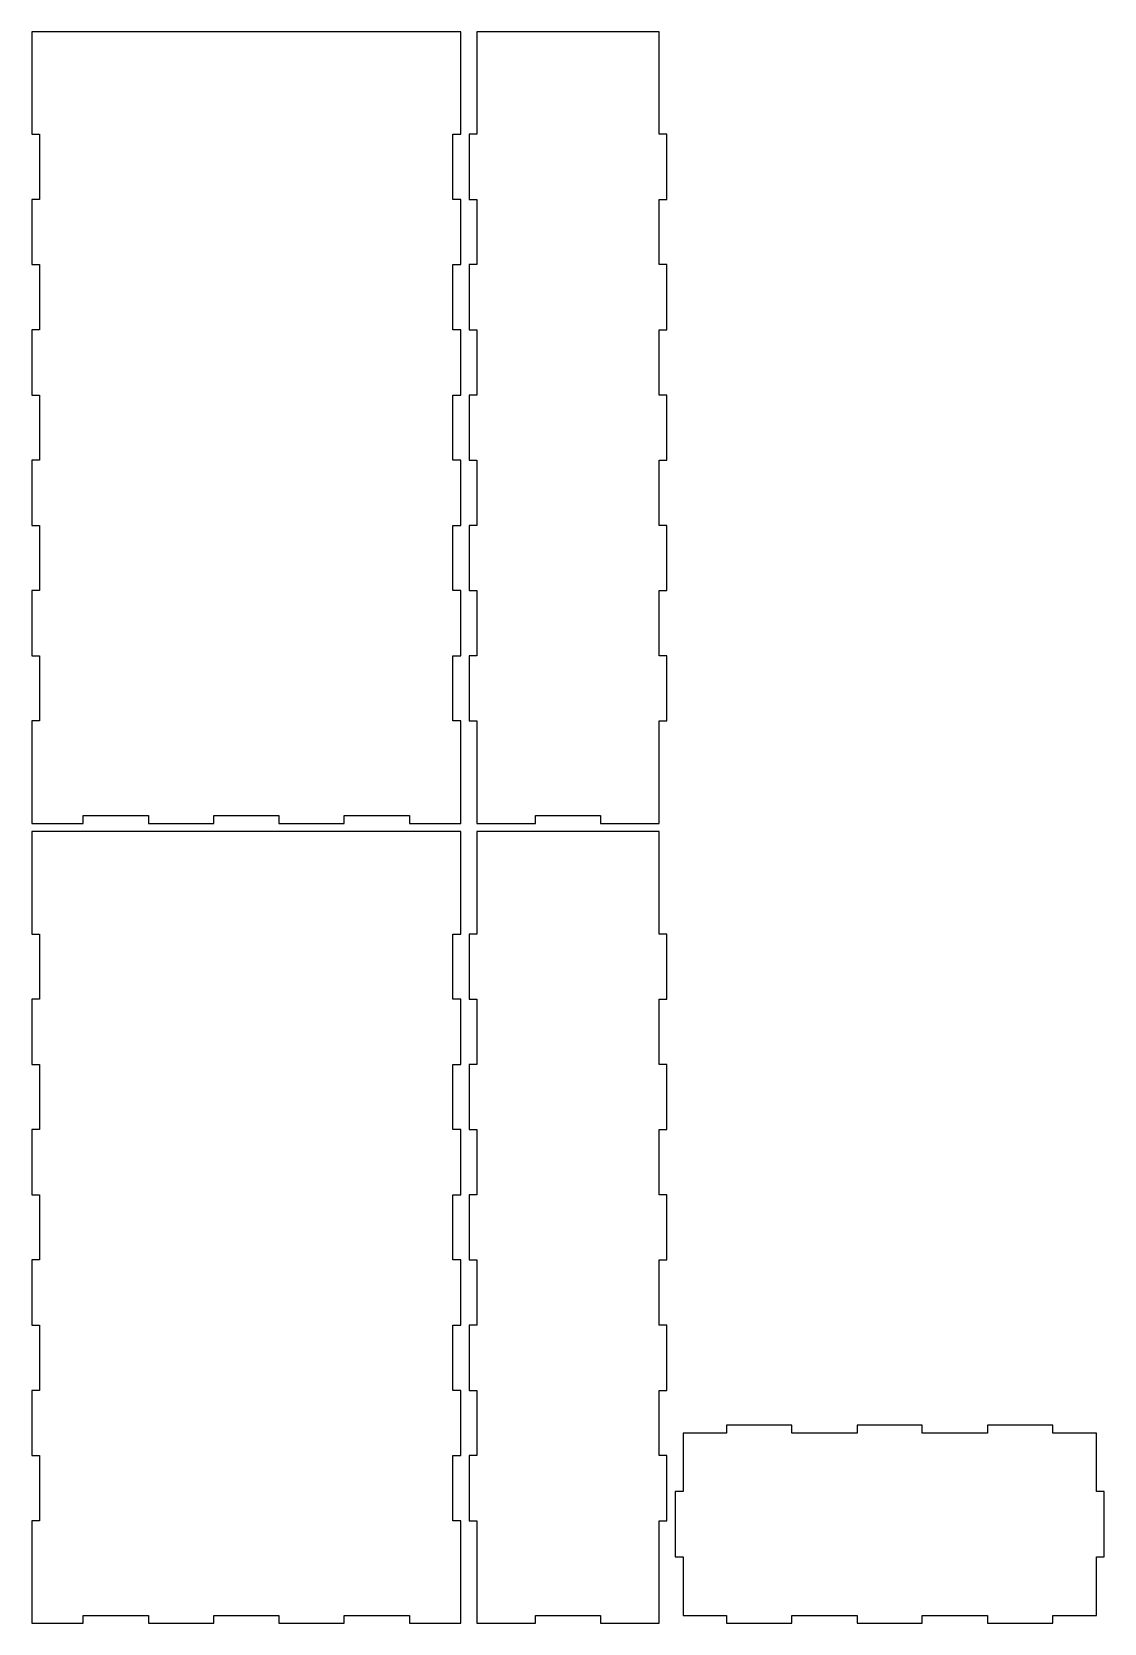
# Model space of a CAD drawing. Header units: inches. Extents: x 0 to 16.2, y 0.1 to 24.2.
import ezdxf

# ---------------------------------------------------------------- set-up
doc = ezdxf.new("R2010")
doc.units = ezdxf.units.IN

msp = doc.modelspace()

# ---------------------------------------------------------------- linework, layer by layer
at = {"layer": 'back_outsideCutPath'}
for p, q in [((0, 24.25), (0, 22.697125)), ((6.5, 24.25), (0, 24.25)), ((6.5, 23.685375), (6.5, 24.25)), ((6.5, 22.697125), (6.5, 23.685375)), ((0, 22.697125), (0.118, 22.697125)), ((0.118, 22.697125), (0.118, 21.708875)), ((6.382, 21.708875), (6.382, 22.697125)), ((6.382, 22.697125), (6.5, 22.697125)), ((0.118, 21.708875), (0, 21.708875)), ((0, 21.708875), (0, 20.720625)), ((6.5, 21.708875), (6.382, 21.708875)), ((6.5, 20.720625), (6.5, 21.708875)), ((0, 20.720625), (0.118, 20.720625)), ((0.118, 20.720625), (0.118, 19.732375)), ((6.382, 19.732375), (6.382, 20.720625)), ((6.382, 20.720625), (6.5, 20.720625)), ((0.118, 19.732375), (0, 19.732375)), ((0, 19.732375), (0, 18.744125)), ((6.5, 19.732375), (6.382, 19.732375)), ((6.5, 18.744125), (6.5, 19.732375)), ((0, 18.744125), (0.118, 18.744125)), ((0.118, 18.744125), (0.118, 17.755875)), ((6.382, 17.755875), (6.382, 18.744125)), ((6.382, 18.744125), (6.5, 18.744125)), ((0.118, 17.755875), (0, 17.755875)), ((0, 17.755875), (0, 16.767625)), ((6.5, 17.755875), (6.382, 17.755875)), ((6.5, 16.767625), (6.5, 17.755875)), ((0, 16.767625), (0.118, 16.767625)), ((0.118, 16.767625), (0.118, 15.779375)), ((6.382, 15.779375), (6.382, 16.767625)), ((6.382, 16.767625), (6.5, 16.767625)), ((0.118, 15.779375), (0, 15.779375)), ((0, 15.779375), (0, 14.791125)), ((6.5, 15.779375), (6.382, 15.779375)), ((6.5, 14.791125), (6.5, 15.779375)), ((0, 14.791125), (0.118, 14.791125)), ((0.118, 14.791125), (0.118, 13.802875)), ((6.382, 13.802875), (6.382, 14.791125)), ((6.382, 14.791125), (6.5, 14.791125)), ((0.118, 13.802875), (0, 13.802875)), ((0, 13.802875), (0, 12.814625)), ((6.5, 13.802875), (6.382, 13.802875)), ((6.5, 12.25), (6.5, 13.802875)), ((0, 12.814625), (0, 12.25)), ((0.779375, 12.25), (0.779375, 12.368)), ((0.779375, 12.368), (1.767625, 12.368)), ((1.767625, 12.368), (1.767625, 12.25)), ((2.755875, 12.25), (2.755875, 12.368)), ((2.755875, 12.368), (3.744125, 12.368)), ((3.744125, 12.368), (3.744125, 12.25)), ((4.732375, 12.25), (4.732375, 12.368)), ((4.732375, 12.368), (5.720625, 12.368)), ((5.720625, 12.368), (5.720625, 12.25)), ((0, 12.25), (0.779375, 12.25)), ((1.767625, 12.25), (2.755875, 12.25)), ((3.744125, 12.25), (4.732375, 12.25)), ((5.720625, 12.25), (6.5, 12.25))]:
    msp.add_line(p, q, dxfattribs=at)
at = {"layer": 'bottom_outsideCutPath'}
for p, q in [((9.868, 3.007), (9.868, 2.119125)), ((10.529375, 3.007), (9.868, 3.007)), ((11.517625, 3.125), (10.529375, 3.125)), ((10.529375, 3.125), (10.529375, 3.007)), ((11.517625, 3.007), (11.517625, 3.125)), ((12.505875, 3.007), (11.517625, 3.007)), ((13.494125, 3.125), (12.505875, 3.125)), ((12.505875, 3.125), (12.505875, 3.007)), ((13.494125, 3.007), (13.494125, 3.125)), ((14.482375, 3.007), (13.494125, 3.007)), ((15.470625, 3.125), (14.482375, 3.125)), ((14.482375, 3.125), (14.482375, 3.007)), ((15.470625, 3.007), (15.470625, 3.125)), ((16.132, 3.007), (15.470625, 3.007)), ((16.132, 2.119125), (16.132, 3.007)), ((9.868, 2.119125), (9.75, 2.119125)), ((9.75, 2.119125), (9.75, 1.130875)), ((16.25, 2.119125), (16.132, 2.119125)), ((16.25, 1.130875), (16.25, 2.119125)), ((9.75, 1.130875), (9.868, 1.130875)), ((9.868, 1.130875), (9.868, 0.243)), ((16.132, 0.243), (16.132, 1.130875)), ((16.132, 1.130875), (16.25, 1.130875)), ((9.868, 0.243), (10.529375, 0.243)), ((10.529375, 0.243), (10.529375, 0.125)), ((11.517625, 0.125), (11.517625, 0.243)), ((11.517625, 0.243), (12.505875, 0.243)), ((12.505875, 0.243), (12.505875, 0.125)), ((13.494125, 0.125), (13.494125, 0.243)), ((13.494125, 0.243), (14.482375, 0.243)), ((14.482375, 0.243), (14.482375, 0.125)), ((15.470625, 0.125), (15.470625, 0.243)), ((15.470625, 0.243), (16.132, 0.243)), ((10.529375, 0.125), (11.517625, 0.125)), ((12.505875, 0.125), (13.494125, 0.125)), ((14.482375, 0.125), (15.470625, 0.125))]:
    msp.add_line(p, q, dxfattribs=at)
at = {"layer": 'front_outsideCutPath'}
for p, q in [((0, 12.125), (0, 10.572125)), ((6.5, 12.125), (0, 12.125)), ((6.5, 11.560375), (6.5, 12.125)), ((6.5, 10.572125), (6.5, 11.560375)), ((0, 10.572125), (0.118, 10.572125)), ((0.118, 10.572125), (0.118, 9.583875)), ((6.382, 9.583875), (6.382, 10.572125)), ((6.382, 10.572125), (6.5, 10.572125)), ((0.118, 9.583875), (0, 9.583875)), ((0, 9.583875), (0, 8.595625)), ((6.5, 9.583875), (6.382, 9.583875)), ((6.5, 8.595625), (6.5, 9.583875)), ((0, 8.595625), (0.118, 8.595625)), ((0.118, 8.595625), (0.118, 7.607375)), ((6.382, 7.607375), (6.382, 8.595625)), ((6.382, 8.595625), (6.5, 8.595625)), ((0.118, 7.607375), (0, 7.607375)), ((0, 7.607375), (0, 6.619125)), ((6.5, 7.607375), (6.382, 7.607375)), ((6.5, 6.619125), (6.5, 7.607375)), ((0, 6.619125), (0.118, 6.619125)), ((0.118, 6.619125), (0.118, 5.630875)), ((6.382, 5.630875), (6.382, 6.619125)), ((6.382, 6.619125), (6.5, 6.619125)), ((0.118, 5.630875), (0, 5.630875)), ((0, 5.630875), (0, 4.642625)), ((6.5, 5.630875), (6.382, 5.630875)), ((6.5, 4.642625), (6.5, 5.630875)), ((0, 4.642625), (0.118, 4.642625)), ((0.118, 4.642625), (0.118, 3.654375)), ((6.382, 3.654375), (6.382, 4.642625)), ((6.382, 4.642625), (6.5, 4.642625)), ((0.118, 3.654375), (0, 3.654375)), ((0, 3.654375), (0, 2.666125)), ((6.5, 3.654375), (6.382, 3.654375)), ((6.5, 2.666125), (6.5, 3.654375)), ((0, 2.666125), (0.118, 2.666125)), ((0.118, 2.666125), (0.118, 1.677875)), ((6.382, 1.677875), (6.382, 2.666125)), ((6.382, 2.666125), (6.5, 2.666125)), ((0.118, 1.677875), (0, 1.677875)), ((0, 1.677875), (0, 0.689625)), ((6.5, 1.677875), (6.382, 1.677875)), ((6.5, 0.125), (6.5, 1.677875)), ((0, 0.689625), (0, 0.125)), ((0.779375, 0.125), (0.779375, 0.243)), ((0.779375, 0.243), (1.767625, 0.243)), ((1.767625, 0.243), (1.767625, 0.125)), ((2.755875, 0.125), (2.755875, 0.243)), ((2.755875, 0.243), (3.744125, 0.243)), ((3.744125, 0.243), (3.744125, 0.125)), ((4.732375, 0.125), (4.732375, 0.243)), ((4.732375, 0.243), (5.720625, 0.243)), ((5.720625, 0.243), (5.720625, 0.125)), ((0, 0.125), (0.779375, 0.125)), ((1.767625, 0.125), (2.755875, 0.125)), ((3.744125, 0.125), (4.732375, 0.125)), ((5.720625, 0.125), (6.5, 0.125))]:
    msp.add_line(p, q, dxfattribs=at)
at = {"layer": 'left_outsideCutPath'}
for p, q in [((6.743, 12.125), (6.743, 10.572125)), ((9.507, 12.125), (6.743, 12.125)), ((9.507, 11.560375), (9.507, 12.125)), ((9.507, 10.572125), (9.507, 11.560375)), ((6.743, 10.572125), (6.625, 10.572125)), ((6.625, 10.572125), (6.625, 9.583875)), ((9.625, 10.572125), (9.507, 10.572125)), ((9.625, 9.583875), (9.625, 10.572125)), ((6.625, 9.583875), (6.743, 9.583875)), ((6.743, 9.583875), (6.743, 8.595625)), ((9.507, 8.595625), (9.507, 9.583875)), ((9.507, 9.583875), (9.625, 9.583875)), ((6.743, 8.595625), (6.625, 8.595625)), ((6.625, 8.595625), (6.625, 7.607375)), ((9.625, 8.595625), (9.507, 8.595625)), ((9.625, 7.607375), (9.625, 8.595625)), ((6.625, 7.607375), (6.743, 7.607375)), ((6.743, 7.607375), (6.743, 6.619125)), ((9.507, 6.619125), (9.507, 7.607375)), ((9.507, 7.607375), (9.625, 7.607375)), ((6.743, 6.619125), (6.625, 6.619125)), ((6.625, 6.619125), (6.625, 5.630875)), ((9.625, 6.619125), (9.507, 6.619125)), ((9.625, 5.630875), (9.625, 6.619125)), ((6.625, 5.630875), (6.743, 5.630875)), ((6.743, 5.630875), (6.743, 4.642625)), ((9.507, 4.642625), (9.507, 5.630875)), ((9.507, 5.630875), (9.625, 5.630875)), ((6.743, 4.642625), (6.625, 4.642625)), ((6.625, 4.642625), (6.625, 3.654375)), ((9.625, 4.642625), (9.507, 4.642625)), ((9.625, 3.654375), (9.625, 4.642625)), ((6.625, 3.654375), (6.743, 3.654375)), ((6.743, 3.654375), (6.743, 2.666125)), ((9.507, 2.666125), (9.507, 3.654375)), ((9.507, 3.654375), (9.625, 3.654375)), ((6.743, 2.666125), (6.625, 2.666125)), ((6.625, 2.666125), (6.625, 1.677875)), ((9.625, 2.666125), (9.507, 2.666125)), ((9.625, 1.677875), (9.625, 2.666125)), ((6.625, 1.677875), (6.743, 1.677875)), ((6.743, 1.677875), (6.743, 0.689625)), ((9.507, 0.125), (9.507, 1.677875)), ((9.507, 1.677875), (9.625, 1.677875)), ((6.743, 0.689625), (6.743, 0.125)), ((7.630875, 0.125), (7.630875, 0.243)), ((7.630875, 0.243), (8.619125, 0.243)), ((8.619125, 0.243), (8.619125, 0.125)), ((6.743, 0.125), (7.630875, 0.125)), ((8.619125, 0.125), (9.507, 0.125))]:
    msp.add_line(p, q, dxfattribs=at)
at = {"layer": 'right_outsideCutPath'}
for p, q in [((6.743, 24.25), (6.743, 22.697125)), ((9.507, 24.25), (6.743, 24.25)), ((9.507, 23.685375), (9.507, 24.25)), ((9.507, 22.697125), (9.507, 23.685375)), ((6.743, 22.697125), (6.625, 22.697125)), ((6.625, 22.697125), (6.625, 21.708875)), ((9.625, 22.697125), (9.507, 22.697125)), ((9.625, 21.708875), (9.625, 22.697125)), ((6.625, 21.708875), (6.743, 21.708875)), ((6.743, 21.708875), (6.743, 20.720625)), ((9.507, 20.720625), (9.507, 21.708875)), ((9.507, 21.708875), (9.625, 21.708875)), ((6.743, 20.720625), (6.625, 20.720625)), ((6.625, 20.720625), (6.625, 19.732375)), ((9.625, 20.720625), (9.507, 20.720625)), ((9.625, 19.732375), (9.625, 20.720625)), ((6.625, 19.732375), (6.743, 19.732375)), ((6.743, 19.732375), (6.743, 18.744125)), ((9.507, 18.744125), (9.507, 19.732375)), ((9.507, 19.732375), (9.625, 19.732375)), ((6.743, 18.744125), (6.625, 18.744125)), ((6.625, 18.744125), (6.625, 17.755875)), ((9.625, 18.744125), (9.507, 18.744125)), ((9.625, 17.755875), (9.625, 18.744125)), ((6.625, 17.755875), (6.743, 17.755875)), ((6.743, 17.755875), (6.743, 16.767625)), ((9.507, 16.767625), (9.507, 17.755875)), ((9.507, 17.755875), (9.625, 17.755875)), ((6.743, 16.767625), (6.625, 16.767625)), ((6.625, 16.767625), (6.625, 15.779375)), ((9.625, 16.767625), (9.507, 16.767625)), ((9.625, 15.779375), (9.625, 16.767625)), ((6.625, 15.779375), (6.743, 15.779375)), ((6.743, 15.779375), (6.743, 14.791125)), ((9.507, 14.791125), (9.507, 15.779375)), ((9.507, 15.779375), (9.625, 15.779375)), ((6.743, 14.791125), (6.625, 14.791125)), ((6.625, 14.791125), (6.625, 13.802875)), ((9.625, 14.791125), (9.507, 14.791125)), ((9.625, 13.802875), (9.625, 14.791125)), ((6.625, 13.802875), (6.743, 13.802875)), ((6.743, 13.802875), (6.743, 12.814625)), ((9.507, 12.25), (9.507, 13.802875)), ((9.507, 13.802875), (9.625, 13.802875)), ((6.743, 12.814625), (6.743, 12.25)), ((7.630875, 12.25), (7.630875, 12.368)), ((7.630875, 12.368), (8.619125, 12.368)), ((8.619125, 12.368), (8.619125, 12.25)), ((6.743, 12.25), (7.630875, 12.25)), ((8.619125, 12.25), (9.507, 12.25))]:
    msp.add_line(p, q, dxfattribs=at)

doc.saveas('drawing.dxf')
